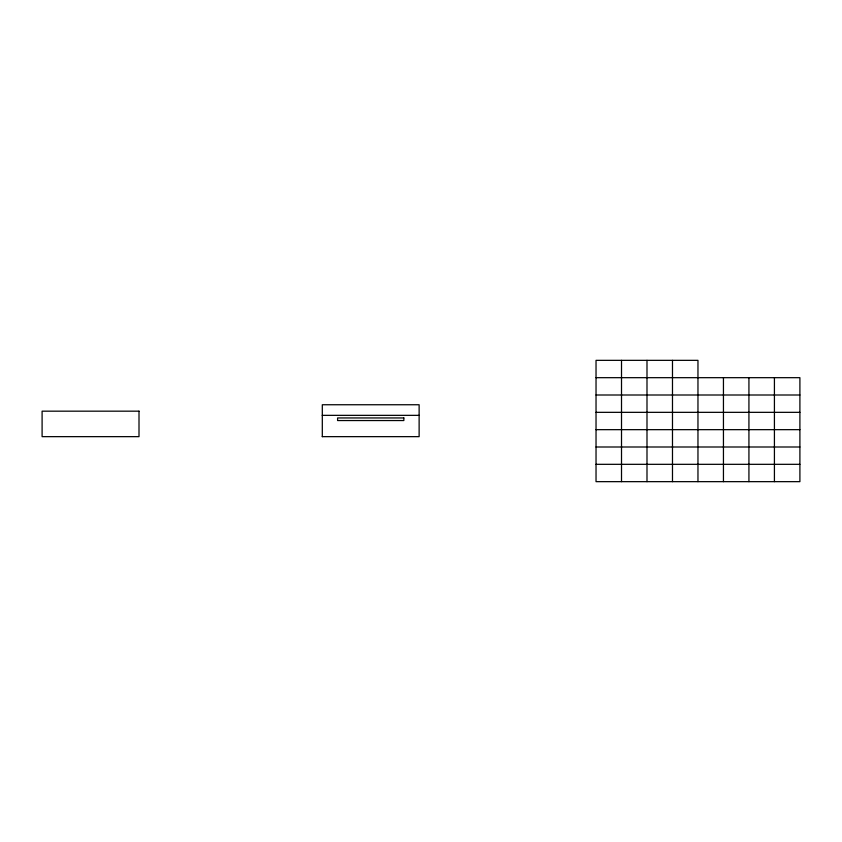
<?xml version="1.0" encoding="UTF-8"?>
<svg xmlns="http://www.w3.org/2000/svg" width="842" height="842" viewBox="0 0 842 842"><rect width="100%" height="100%" fill="white"/><g stroke="black" fill="none" stroke-linecap="round" stroke-linejoin="round"><path stroke-width="1.26" d="M596.031 377.679L799.9 377.679L799.9 481.656L596.031 481.656L596.031 360.344L697.965 360.344L697.965 481.656M596.031 395.003L799.9 395.003M596.031 412.338L799.9 412.338M322.223 415.348L419.127 415.348M596.031 429.662L799.9 429.662M322.223 436.651L419.127 436.651L419.127 404.749L322.307 404.749L322.307 436.651M596.031 446.997L799.9 446.997M596.031 464.321L799.9 464.321M774.419 377.679L774.419 481.656M748.927 377.679L748.927 481.656M723.446 377.679L723.446 481.656M672.484 360.344L672.484 481.656M646.993 360.344L646.993 481.656M621.512 360.344L621.512 481.656M139.004 411.17L42.1 411.17L42.1 436.651L139.004 436.651L139.004 411.17M403.844 417.948L337.589 417.948L337.589 420.547L403.844 420.547L403.844 417.948"/></g></svg>
